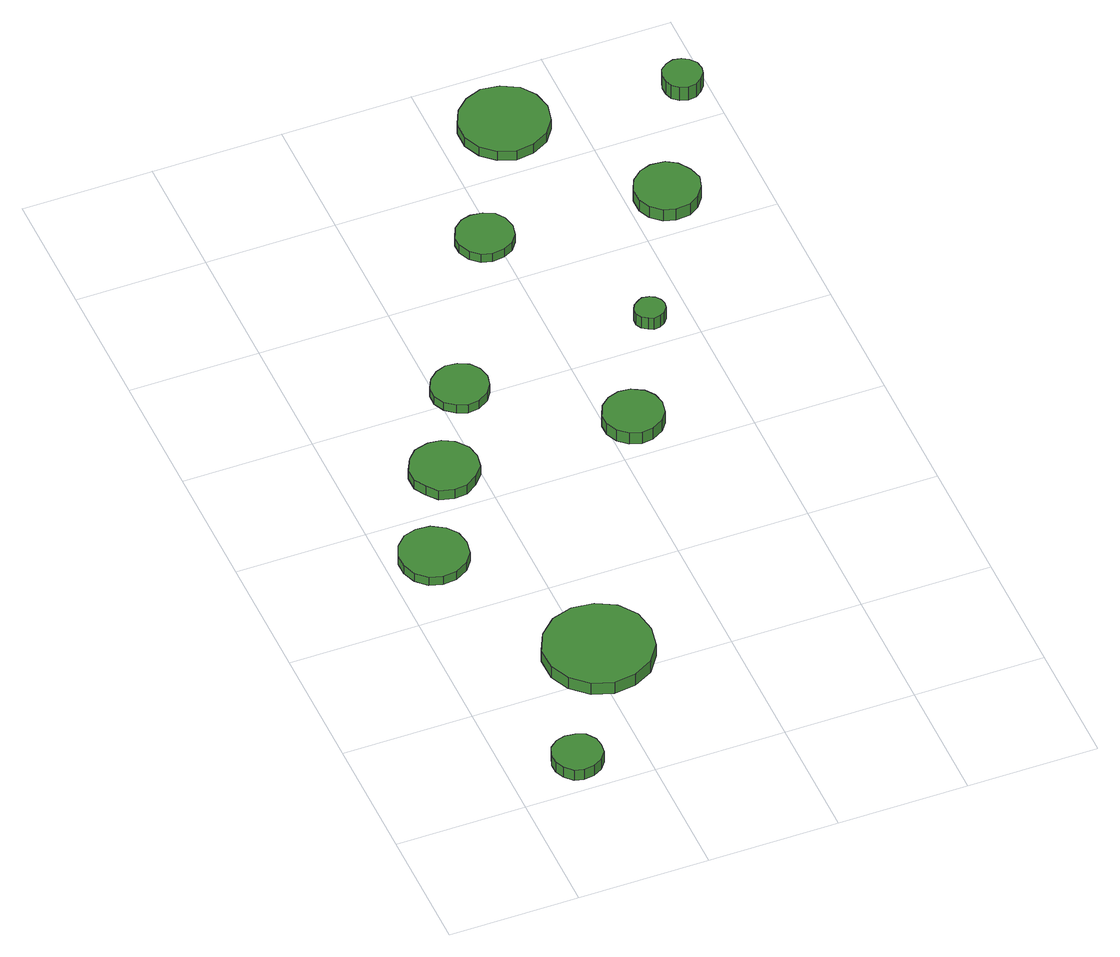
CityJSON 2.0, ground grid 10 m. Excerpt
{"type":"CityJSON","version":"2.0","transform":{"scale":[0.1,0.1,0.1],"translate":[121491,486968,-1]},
"CityObjects":{
"tree1":{"type":"SolitaryVegetationObject","attributes":{"function":"something"},"geometry":[{"type":"MultiSurface","lod":"1","boundaries":[[[0,1,2,3,4,5,6,7,8,9,10,11,12,13,14]],[[15,16,17,18,19,20,21,22,23,24,25,26,27,28,29]],[[0,29,28,1]],[[1,28,27,2]],[[2,27,26,3]],[[3,26,25,4]],[[4,25,24,5]],[[5,24,23,6]],[[6,23,22,7]],[[7,22,21,8]],[[8,21,20,9]],[[9,20,19,10]],[[10,19,18,11]],[[11,18,17,12]],[[12,17,16,13]],[[13,16,15,14]],[[14,15,29,0]]]}]},
"tree2":{"type":"SolitaryVegetationObject","attributes":{"function":"something"},"geometry":[{"type":"MultiSurface","lod":"1","boundaries":[[[30,31,32,33,34,35,36,37,38,39,40,41,42,43,44]],[[45,46,47,48,49,50,51,52,53,54,55,56,57,58,59]],[[30,59,58,31]],[[31,58,57,32]],[[32,57,56,33]],[[33,56,55,34]],[[34,55,54,35]],[[35,54,53,36]],[[36,53,52,37]],[[37,52,51,38]],[[38,51,50,39]],[[39,50,49,40]],[[40,49,48,41]],[[41,48,47,42]],[[42,47,46,43]],[[43,46,45,44]],[[44,45,59,30]]]}]},
"tree3":{"type":"SolitaryVegetationObject","attributes":{"function":"something"},"geometry":[{"type":"MultiSurface","lod":"1","boundaries":[[[60,61,62,63,64,65,66,67,68,69,70,71,72,73,74]],[[75,76,77,78,79,80,81,82,83,84,85,86,87,88,89]],[[60,89,88,61]],[[61,88,87,62]],[[62,87,86,63]],[[63,86,85,64]],[[64,85,84,65]],[[65,84,83,66]],[[66,83,82,67]],[[67,82,81,68]],[[68,81,80,69]],[[69,80,79,70]],[[70,79,78,71]],[[71,78,77,72]],[[72,77,76,73]],[[73,76,75,74]],[[74,75,89,60]]]}]},
"tree4":{"type":"SolitaryVegetationObject","attributes":{"function":"something"},"geometry":[{"type":"MultiSurface","lod":"1","boundaries":[[[90,91,92,93,94,95,96,97,98,99,100,101,102,103,104]],[[105,106,107,108,109,110,111,112,113,114,115,116,117,118,119]],[[90,119,118,91]],[[91,118,117,92]],[[92,117,116,93]],[[93,116,115,94]],[[94,115,114,95]],[[95,114,113,96]],[[96,113,112,97]],[[97,112,111,98]],[[98,111,110,99]],[[99,110,109,100]],[[100,109,108,101]],[[101,108,107,102]],[[102,107,106,103]],[[103,106,105,104]],[[104,105,119,90]]]}]},
"tree5":{"type":"SolitaryVegetationObject","attributes":{"function":"something"},"geometry":[{"type":"MultiSurface","lod":"1","boundaries":[[[120,121,122,123,124,125,126,127,128,129,130,131,132,133,134]],[[135,136,137,138,139,140,141,142,143,144,145,146,147,148,149]],[[120,149,148,121]],[[121,148,147,122]],[[122,147,146,123]],[[123,146,145,124]],[[124,145,144,125]],[[125,144,143,126]],[[126,143,142,127]],[[127,142,141,128]],[[128,141,140,129]],[[129,140,139,130]],[[130,139,138,131]],[[131,138,137,132]],[[132,137,136,133]],[[133,136,135,134]],[[134,135,149,120]]]}]},
"tree6":{"type":"SolitaryVegetationObject","attributes":{"function":"something"},"geometry":[{"type":"MultiSurface","lod":"1","boundaries":[[[150,151,152,153,154,155,156,157,158,159,160,161,162,163,164]],[[165,166,167,168,169,170,171,172,173,174,175,176,177,178,179]],[[150,179,178,151]],[[151,178,177,152]],[[152,177,176,153]],[[153,176,175,154]],[[154,175,174,155]],[[155,174,173,156]],[[156,173,172,157]],[[157,172,171,158]],[[158,171,170,159]],[[159,170,169,160]],[[160,169,168,161]],[[161,168,167,162]],[[162,167,166,163]],[[163,166,165,164]],[[164,165,179,150]]]}]},
"tree7":{"type":"SolitaryVegetationObject","attributes":{"function":"something"},"geometry":[{"type":"MultiSurface","lod":"1","boundaries":[[[180,181,182,183,184,185,186,187,188,189,190,191,192,193,194]],[[195,196,197,198,199,200,201,202,203,204,205,206,207,208,209]],[[180,209,208,181]],[[181,208,207,182]],[[182,207,206,183]],[[183,206,205,184]],[[184,205,204,185]],[[185,204,203,186]],[[186,203,202,187]],[[187,202,201,188]],[[188,201,200,189]],[[189,200,199,190]],[[190,199,198,191]],[[191,198,197,192]],[[192,197,196,193]],[[193,196,195,194]],[[194,195,209,180]]]}]},
"tree8":{"type":"SolitaryVegetationObject","attributes":{"function":"something"},"geometry":[{"type":"MultiSurface","lod":"1","boundaries":[[[210,211,212,213,214,215,216,217,218,219,220,221,222,223,224]],[[225,226,227,228,229,230,231,232,233,234,235,236,237,238,239]],[[210,239,238,211]],[[211,238,237,212]],[[212,237,236,213]],[[213,236,235,214]],[[214,235,234,215]],[[215,234,233,216]],[[216,233,232,217]],[[217,232,231,218]],[[218,231,230,219]],[[219,230,229,220]],[[220,229,228,221]],[[221,228,227,222]],[[222,227,226,223]],[[223,226,225,224]],[[224,225,239,210]]]}]},
"tree9":{"type":"SolitaryVegetationObject","attributes":{"function":"something"},"geometry":[{"type":"MultiSurface","lod":"1","boundaries":[[[240,241,242,243,244,245,246,247,248,249,250,251,252,253,254]],[[255,256,257,258,259,260,261,262,263,264,265,266,267,268,269]],[[240,269,268,241]],[[241,268,267,242]],[[242,267,266,243]],[[243,266,265,244]],[[244,265,264,245]],[[245,264,263,246]],[[246,263,262,247]],[[247,262,261,248]],[[248,261,260,249]],[[249,260,259,250]],[[250,259,258,251]],[[251,258,257,252]],[[252,257,256,253]],[[253,256,255,254]],[[254,255,269,240]]]}]},
"tree10":{"type":"SolitaryVegetationObject","attributes":{"function":"something"},"geometry":[{"type":"MultiSurface","lod":"1","boundaries":[[[270,271,272,273,274,275,276,277,278,279,280,281,282,283,284]],[[285,286,287,288,289,290,291,292,293,294,295,296,297,298,299]],[[270,299,298,271]],[[271,298,297,272]],[[272,297,296,273]],[[273,296,295,274]],[[274,295,294,275]],[[275,294,293,276]],[[276,293,292,277]],[[277,292,291,278]],[[278,291,290,279]],[[279,290,289,280]],[[280,289,288,281]],[[281,288,287,282]],[[282,287,286,283]],[[283,286,285,284]],[[284,285,299,270]]]}]},
"tree11":{"type":"SolitaryVegetationObject","attributes":{"function":"something"},"geometry":[{"type":"MultiSurface","lod":"1","boundaries":[[[300,301,302,303,304,305,306,307,308,309,310,311,312,313,314]],[[315,316,317,318,319,320,321,322,323,324,325,326,327,328,329]],[[300,329,328,301]],[[301,328,327,302]],[[302,327,326,303]],[[303,326,325,304]],[[304,325,324,305]],[[305,324,323,306]],[[306,323,322,307]],[[307,322,321,308]],[[308,321,320,309]],[[309,320,319,310]],[[310,319,318,311]],[[311,318,317,312]],[[312,317,316,313]],[[313,316,315,314]],[[314,315,329,300]]]}]}
},
"vertices":[
[70,28,17],[69,35,17],[64,42,17],[57,45,17],[49,46,17],[42,44,17],[36,39,17],[33,31,17],[33,24,17],[36,17,17],[42,11,17],[49,9,17],[57,10,17],[64,14,17],[69,20,17],[69,20,7],[64,14,7],[57,10,7],[49,9,7],[42,11,7],[36,17,7],[33,24,7],[33,31,7],[36,39,7],[42,44,7],[49,46,7],[57,45,7],[64,42,7],[69,35,7],[70,28,7],
[61,258,14],[59,269,14],[53,277,14],[43,283,14],[32,284,14],[22,281,14],[14,273,14],[10,263,14],[10,253,14],[14,243,14],[22,235,14],[32,232,14],[43,233,14],[53,239,14],[59,247,14],[59,247,6],[53,239,6],[43,233,6],[32,232,6],[22,235,6],[14,243,6],[10,253,6],[10,263,6],[14,273,6],[22,281,6],[32,284,6],[43,283,6],[53,277,6],[59,269,6],[61,258,6],
[148,124,17],[145,141,17],[135,155,17],[120,163,17],[103,165,17],[87,160,17],[74,148,17],[67,133,17],[67,115,17],[74,100,17],[87,88,17],[103,83,17],[120,85,17],[135,93,17],[145,107,17],[145,107,6],[135,93,6],[120,85,6],[103,83,6],[87,88,6],[74,100,6],[67,115,6],[67,133,6],[74,148,6],[87,160,6],[103,165,6],[120,163,6],[135,155,6],[145,141,6],[148,124,6],
[101,336,15],[99,346,15],[92,355,15],[83,360,15],[73,361,15],[62,358,15],[55,351,15],[50,341,15],[50,330,15],[55,321,15],[62,313,15],[73,310,15],[83,311,15],[92,317,15],[99,325,15],[99,325,6],[92,317,6],[83,311,6],[73,310,6],[62,313,6],[55,321,6],[50,330,6],[50,341,6],[55,351,6],[62,358,6],[73,361,6],[83,360,6],[92,355,6],[99,346,6],[101,336,6],
[139,409,14],[137,418,14],[132,425,14],[124,429,14],[115,430,14],[107,427,14],[100,421,14],[96,413,14],[96,404,14],[100,396,14],[107,390,14],[115,387,14],[124,388,14],[132,393,14],[137,400,14],[137,400,6],[132,393,6],[124,388,6],[115,387,6],[107,390,6],[100,396,6],[96,404,6],[96,413,6],[100,421,6],[107,427,6],[115,430,6],[124,429,6],[132,425,6],[137,418,6],[139,409,6],
[243,334,17],[241,343,17],[236,350,17],[227,355,17],[218,356,17],[209,353,17],[202,347,17],[198,338,17],[198,329,17],[202,320,17],[209,314,17],[218,311,17],[227,312,17],[236,317,17],[241,324,17],[241,324,6],[236,317,6],[227,312,6],[218,311,6],[209,314,6],[202,320,6],[198,329,6],[198,338,6],[202,347,6],[209,353,6],[218,356,6],[227,355,6],[236,350,6],[241,343,6],[243,334,6],
[214,544,14],[212,553,14],[207,560,14],[199,564,14],[190,565,14],[182,563,14],[175,557,14],[171,548,14],[171,540,14],[175,531,14],[182,525,14],[190,523,14],[199,524,14],[207,528,14],[212,535,14],[212,535,6],[207,528,6],[199,524,6],[190,523,6],[182,525,6],[175,531,6],[171,540,6],[171,548,6],[175,557,6],[182,563,6],[190,565,6],[199,564,6],[207,560,6],[212,553,6],[214,544,6],
[283,427,17],[282,431,17],[279,435,17],[275,437,17],[270,438,17],[266,436,17],[262,433,17],[260,429,17],[260,424,17],[262,420,17],[266,417,17],[270,415,17],[275,416,17],[279,418,17],[282,422,17],[282,422,6],[279,418,6],[275,416,6],[270,415,6],[266,417,6],[262,420,6],[260,424,6],[260,429,6],[262,433,6],[266,436,6],[270,438,6],[275,437,6],[279,435,6],[282,431,6],[283,427,6],
[283,646,15],[280,660,15],[272,671,15],[259,678,15],[245,680,15],[232,675,15],[222,666,15],[216,653,15],[216,639,15],[222,626,15],[232,617,15],[245,612,15],[259,614,15],[272,621,15],[280,632,15],[280,632,6],[272,621,6],[259,614,6],[245,612,6],[232,617,6],[222,626,6],[216,639,6],[216,653,6],[222,666,6],[232,675,6],[245,680,6],[259,678,6],[272,671,6],[280,660,6],[283,646,6],
[355,536,17],[352,546,17],[346,555,17],[338,560,17],[327,561,17],[318,558,17],[310,551,17],[306,542,17],[306,531,17],[310,522,17],[318,515,17],[327,512,17],[338,513,17],[346,518,17],[352,526,17],[352,526,6],[346,518,6],[338,513,6],[327,512,6],[318,515,6],[310,522,6],[306,531,6],[306,542,6],[310,551,6],[318,558,6],[327,561,6],[338,560,6],[346,555,6],[352,546,6],[355,536,6],
[397,635,21],[396,641,21],[392,646,21],[387,649,21],[381,650,21],[375,648,21],[370,644,21],[368,638,21],[368,632,21],[370,626,21],[375,622,21],[381,620,21],[387,621,21],[392,624,21],[396,629,21],[396,629,8],[392,624,8],[387,621,8],[381,620,8],[375,622,8],[370,626,8],[368,632,8],[368,638,8],[370,644,8],[375,648,8],[381,650,8],[387,649,8],[392,646,8],[396,641,8],[397,635,8]
]}
